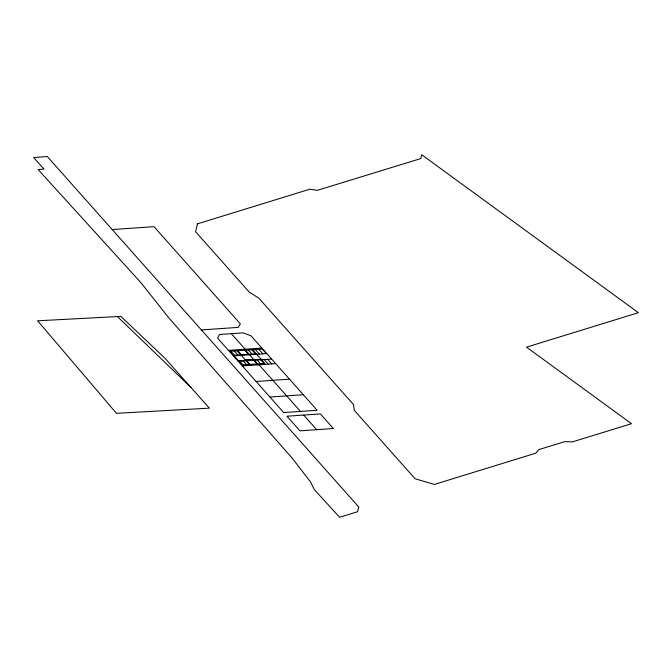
<?xml version="1.0" encoding="UTF-8"?>
<svg xmlns="http://www.w3.org/2000/svg" width="672" height="672" viewBox="0 0 672 672"><rect width="100%" height="100%" fill="white"/><g stroke="black" fill="none" stroke-linecap="round" stroke-linejoin="round"><path stroke-width="1.01" d="M112.199 229.555L153.997 226.666L240.332 323.828L238.258 327.382L201.415 329.927M231.353 333.673L219.593 334.488L217.518 338.05L283.735 412.574L317.142 410.273L250.925 335.748L243.113 332.858L231.353 333.673L245.171 349.222M228.472 350.372L261.87 348.071M233.646 355.362L256.25 353.8M233.36 355.883L266.767 353.581M238.518 360.839L261.122 359.276M238.232 361.36L271.639 359.058M242.29 365.921L275.688 363.619M256.099 381.478L289.506 379.168M269.917 397.026L303.324 394.724M316.688 429.694L299.981 430.853L286.978 416.22L320.384 413.918L333.388 428.551L316.688 429.694L303.702 415.078M117.398 316.562L120.859 316.378L165.295 358.588L209.378 408.156L116.441 413.322L37.632 320.796L117.398 316.562L190.898 387.416M266.339 353.615L262.273 349.045L229.975 351.238L242.189 364.955L264.793 363.401L252.58 349.684M258.779 349.289L262.844 353.85M267.716 359.327L271.774 363.888M255.284 349.532L259.35 354.094M264.222 359.57L268.279 364.132M251.79 349.768L255.856 354.337M260.728 359.806L264.785 364.367M248.296 350.011L252.361 354.572M257.233 360.049L261.29 364.61M245.473 350.171L257.687 363.888M244.801 350.255L248.867 354.816M257.796 364.854L252.924 359.377L245.935 359.856L250.807 365.333M237.812 350.734L241.878 355.295M237.082 350.75L249.295 364.468M234.318 350.977L238.384 355.538M243.256 361.015L247.313 365.576M230.824 351.212L234.889 355.774M239.761 361.25L243.818 365.812M258.989 364.762L300.46 411.424M197.476 223.843L195.56 231.714L249.136 291.992L258.888 298.234L353.514 404.552L354.253 410.298L415.094 478.766L434.356 484.436L535.97 453.13L538.448 449.711L564.816 441.622L572.443 441.89L631.504 423.696L526.512 347.155L638.4 312.69L421.714 154.745L420.773 158.584L317.369 190.319L309.842 189.21L197.476 223.843M358.756 506.999L357.596 511.72L339.62 517.255L314.488 489.796L310.481 481.866L292.253 458.245L168.79 317.856L140.851 282.601L38.128 169.546L44.033 169.1L33.6 157.492L47.317 156.542L358.756 506.999"/></g></svg>
